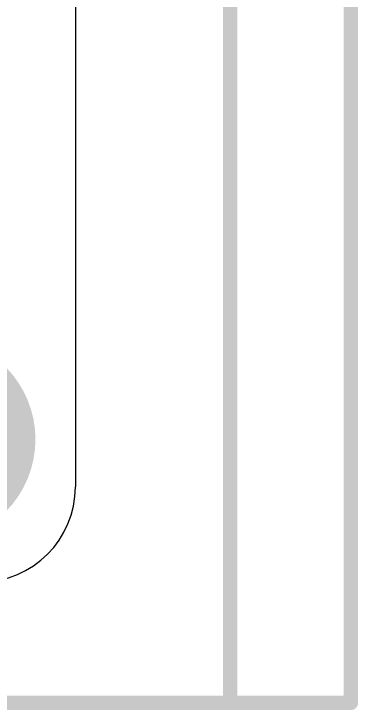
# Model space of a CAD drawing. Extents: x -17 to 51, y -3 to 114.
# Drawn here: x 43.71 to 50.95, y -2.69 to 11.95 of the extents above; entities that cross this region are included whole.
import ezdxf

# ---------------------------------------------------------------- set-up
doc = ezdxf.new("R2010")
doc.units = 0
for name, color, linetype in [('1', 22, 'CONTINUOUS'), ('16', 175, 'CONTINUOUS'), ('18', 82, 'CONTINUOUS'), ('20', 7, 'CONTINUOUS'), ('29', 253, 'CONTINUOUS'), ('30', 253, 'CONTINUOUS')]:
    doc.layers.add(name, color=color, linetype=linetype)

# ---------------------------------------------------------------- blocks, each defined once
blk = doc.blocks.new('ROUNDV')
at = {"const_width": 0.5}
blk.add_lwpolyline([(0, -0.25, 1), (0, 0.25, 1), (0, -0.25)], format="xyb", dxfattribs=at)

msp = doc.modelspace()

# ---------------------------------------------------------------- linework, layer by layer
at = {"layer": '1', "const_width": 0.3048}
for points in [[(48.26, 114.3), (48.26, -2.54)], [(48.26, -2.54), (-2.54, -2.54)]]:
    msp.add_lwpolyline(points, dxfattribs=at)
at = {"layer": '1', "const_width": 0.1524}
for points in [[(48.1838, -2.54, 1), (48.3362, -2.54)], [(48.26, -2.6162, 1), (48.26, -2.4638)]]:
    msp.add_lwpolyline(points, format="xyb", dxfattribs=at)
at = {"layer": '16', "const_width": 0.3048}
for points in [[(50.8, 106.68), (50.8, -2.54)], [(50.8, -2.54), (-10.16, -2.54)]]:
    msp.add_lwpolyline(points, dxfattribs=at)
at = {"layer": '16', "const_width": 0.1524}
for points in [[(50.7238, -2.54, 1), (50.8762, -2.54)], [(50.8, -2.6162, 1), (50.8, -2.4638)]]:
    msp.add_lwpolyline(points, format="xyb", dxfattribs=at)
at = {"layer": '20'}
msp.add_line((45, 98), (45, 2), dxfattribs=at)
msp.add_arc((43, 2), 2, 270, 0, dxfattribs=at)

# ---------------------------------------------------------------- block references
at = {"layer": '18', "xscale": 4.116, "yscale": 4.116}
msp.add_blockref('ROUNDV', (42, 3), dxfattribs=at)
msp.add_blockref('ROUNDV', (42, 3), dxfattribs=at)
at = {"layer": '29', "xscale": 4.3192, "yscale": 4.3192}
msp.add_blockref('ROUNDV', (42, 3), dxfattribs=at)
at = {"layer": '30', "xscale": 4.3192, "yscale": 4.3192}
msp.add_blockref('ROUNDV', (42, 3), dxfattribs=at)

doc.saveas('drawing.dxf')
